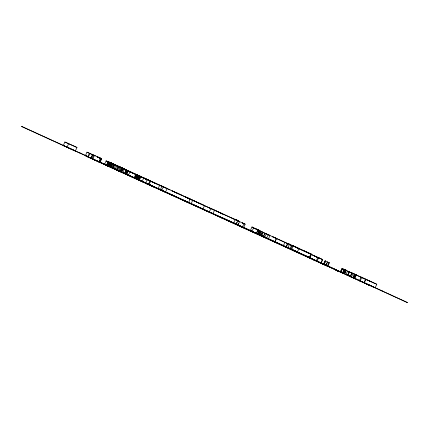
<?xml version="1.0" encoding="UTF-8"?>
<svg xmlns="http://www.w3.org/2000/svg" width="429" height="429" viewBox="0 0 429 429"><rect width="100%" height="100%" fill="white"/><g stroke="black" fill="none" stroke-linecap="round" stroke-linejoin="round"><path stroke-width="0.64" d="M63.261 145.538L64.859 142.02L68.661 143.683L76.979 147.474L75.375 150.987L63.261 145.538L75.375 150.987M67.063 147.195L68.661 143.683M85.355 155.684L93.56 159.374L85.355 155.684L86.958 152.172L95.163 155.861L86.958 152.172M87.747 156.724L89.42 153.233L89.956 153.464L88.358 156.982L87.822 156.746M93.007 159.084L92.096 158.591L93.699 155.073L100.568 158.194L98.927 161.83M92.841 158.912L94.444 155.4M99.169 161.953L100.767 158.44M101.282 158.676C95.522 166.581 104.145 158.671 100.23 158.194L100.954 158.51L99.351 162.023L98.429 161.62M99.737 161.508L101.072 158.58M101.206 158.639L99.678 162.189L92.096 158.591M101.459 158.864L99.684 162.296L101.459 158.864L99.163 157.813M114.318 168.849L104.531 164.377L106.135 160.864L110.859 162.972M107.604 165.707L106.564 165.245L108.151 161.712L112.226 163.572M108.301 161.776L106.548 165.224M106.869 165.369L107.4 164.2M109.266 162.21L107.663 165.728L106.682 165.299L108.532 161.878M108.864 162.028L107.261 165.54L106.934 165.396M109.781 162.446L107.931 165.867L108.285 166.028M108.757 166.221L110.36 162.709M109.02 166.27L110.623 162.757L110.961 162.902L115.792 165.074L114.189 168.586L109.02 166.27L109.357 166.42L110.961 162.902M109.084 166.296L110.687 162.784M109.175 166.339L110.623 162.757M109.315 166.473L110.114 164.72M109.765 166.602L111.363 163.084M111.883 167.557L109.947 166.661L111.61 163.176L114.237 164.366L112.639 167.878M113.481 164.039L111.653 163.234L110.173 166.817L109.459 166.495M110.124 166.747L111.61 163.176M111.106 165.074L111.728 163.234M110.661 166.983L112.259 163.47M110.923 167.101L112.527 163.588M107.352 165.556L111.347 167.337L112.95 163.781M113.749 164.146L112.146 167.659L111.352 167.294M113.165 168.12L114.763 164.607M115.272 169.08L116.876 165.567M116.372 169.578L117.97 166.066M117.53 170.109L119.128 166.591M118.517 170.624L120.125 167.047M118.849 170.753L121.359 171.868L120.801 171.605L122.399 168.088L120.946 167.423L119.342 170.935L120.104 171.284L121.707 167.771L121.257 167.642M121.016 171.713L121.815 169.954M121.15 171.766L122.748 168.254L122.399 168.088M121.192 171.793L122.748 168.254M121.321 171.847L122.941 168.34M121.825 172.088L123.429 168.576M122.844 172.555L124.448 169.042L121.638 167.819M124.56 173.391L126.164 169.879M121.412 167.653L119.45 166.763L126.367 169.932L124.769 173.445L117.846 170.275M125.697 173.911L127.295 170.399L126.802 170.168L125.204 173.686L129.649 175.734M126.11 174.099L127.713 170.586L127.295 170.399M127.713 170.586L127.971 170.704L126.367 174.222L125.509 173.836M126.48 174.271L128.105 170.769L126.507 174.281L127.922 170.688L125.23 169.471M128.464 175.166L130.067 171.654M134.175 177.767L135.773 174.254M134.604 177.981L136.202 174.469M137.822 175.166L136.224 178.678L134.974 178.115L136.637 174.63L136.98 174.785L138.202 175.338L136.604 178.85M135.178 178.212L136.749 174.678M136.379 175.928L136.91 174.759L136.594 174.608M136.98 174.785L135.382 178.298L134.974 178.115M135.612 178.4L137.216 174.887L136.91 174.759M135.939 178.55L137.543 175.037M136.931 179L138.535 175.488M137.275 179.161L138.878 175.649M138.395 179.671L137.596 179.306L139.2 175.793C141.173 175.638 138.669 180.588 137.891 179.445L139.457 175.911M138.074 179.526L139.677 176.013M138.149 179.563L139.479 176.635M138.283 179.622L139.827 176.083M138.363 179.66L139.999 176.158M138.642 179.815L140.24 176.303M145.667 182.963L147.265 179.445M148.461 184.239L150.059 180.727M160.371 189.645L161.969 186.132M161.754 190.278L163.358 186.765M188.61 202.542L190.208 199.029L184.213 196.316M191.119 203.732L192.723 200.214M214.554 210.135L212.956 213.647L209.288 211.99L210.891 208.478L214.554 210.135L239.613 221.589L238.015 225.102M233.66 222.871L235.264 219.353L237.998 220.597L236.4 224.115L233.66 222.871L236.4 224.115M236.041 223.954L236.846 222.195M237.704 224.984L238.508 223.23M242.385 227.15L243.983 223.638L242.449 222.946M131.247 172.222L127.922 170.699L245.141 224.174L243.511 227.686L240.621 226.367M251.968 226.989L250.364 230.502L252.032 231.252L253.63 227.74L251.968 226.989L259.577 230.459L257.974 233.971L254.67 232.47M256.376 233.237L257.979 229.724M256.676 233.376L258.279 229.864M257.652 234.105L259.255 230.593M258.076 234.298L259.502 230.705L257.899 234.218L267.728 238.68M258.145 234.336L258.682 233.162M259.213 231.992L259.749 230.823M258.285 234.395L259.861 230.872L258.456 234.486L259.239 234.84L259.872 235.119L261.476 231.606L259.277 230.62M258.365 234.432L259.99 230.931M258.837 234.658L260.441 231.145M259.239 234.84L260.811 231.306M260.88 235.58L262.484 232.068L259.679 230.786M262.586 232.159L260.982 235.671L261.663 235.977L263.261 232.464L262.586 232.159L269.139 235.13M266.264 233.821L264.666 237.334L263.288 236.722L264.891 233.21L304.333 251.179M283.306 245.817L284.904 242.305M287.596 243.307L285.993 246.82L286.374 246.991L287.977 243.479L287.596 243.307L289.537 244.192L287.934 247.705L287.543 247.528M291.704 245.147L290.025 248.643L297.549 252.005L297.131 251.812M290.739 248.949L292.337 245.436M291.688 249.383L293.286 245.871M297.394 251.973L298.992 248.461L291.629 245.131L311.229 254.054L309.631 257.566L302.472 254.333M309.631 257.566L309.32 257.421L310.918 253.909M307.518 252.638L311.341 254.386L309.738 257.899L309.293 257.7M318.602 257.7L317.004 261.213L316.275 260.886L317.878 257.373L322.415 259.438L320.817 262.95L321.144 263.133L322.753 259.599L321.911 259.213M323.386 264.355L325.193 260.934L323.386 264.355L327.67 266.302L329.274 262.789L324.984 260.843M327.429 261.947L325.831 265.46L327.627 262.044M328.158 264.409L327.359 266.162L327.67 266.302M327.563 266.253L329.166 262.741M340.379 271.889L342.176 268.463L340.379 271.889L344.53 273.852L336.497 270.324M343.388 270.426L343.919 269.251L344.176 269.364L342.573 272.876L342.321 272.764M342.927 273.042C343.511 267.364 348.493 269.551 344.492 273.756C341.629 273.364 343.827 271.359 344.589 269.557L346.123 270.254M344.777 269.637L343.404 273.262L345.018 269.75L341.983 268.377M343.988 271.407L345.002 269.75M343.688 273.386L345.291 269.873M345.576 270.002L343.972 273.514L344.492 273.756M344.24 273.638L345.838 270.125M344.337 273.686L345.94 270.173M344.412 273.718L346.015 270.206M345.972 274.544L347.57 271.031M348.734 272.276L347.646 275.305L349.249 271.793L345.383 270.045L345.844 270.243L344.24 273.756L343.785 273.557M374.463 283.253L349.517 271.948L347.919 275.461L346.777 274.968L369.079 285.113M354.113 278.212L354.692 278.464L356.295 274.951L355.04 274.388L353.41 277.89L350.182 276.469L351.78 272.957L354.971 274.41L351.78 272.957M352.064 273.091L350.461 276.603L351.163 276.919M353.008 273.514L351.41 277.027L350.182 276.469M353.094 277.751L354.724 274.249M353.212 277.804L354.837 274.303M353.614 277.976L355.244 274.48M353.818 278.067L355.421 274.555M354.488 278.378L356.118 274.876M359.427 280.609L361.03 277.096L361.77 277.418L360.167 280.936L359.427 280.609L375.187 287.779L376.791 284.261L361.03 277.096M328.41 266.452L318.838 262.269M338.492 271.053L340.631 272.045L334.92 269.568L338.851 271.267L336.213 270.013M80.834 153.373L78.25 152.257L87.65 156.542L21.45 126.367L79.006 152.703M93.79 155.223L94.326 155.459M92.187 158.741L92.728 158.971M109.937 166.661L110.253 166.795L111.851 163.283L112.73 163.696M93.699 155.073L94.611 155.571M99.823 157.867L100.568 158.194M95.281 160.205L93.903 159.609L100.209 162.452L98.482 161.695M95.42 160.253L98.97 161.706M107.448 165.605L100.804 162.688L103.137 163.808M328.957 262.65L329.274 262.789M355.566 274.635L354.606 274.201L353.008 277.713L354.086 278.201M355.716 274.699L356.295 274.951M349.517 271.948L348.38 271.455L367.819 280.309M361.475 277.386L361.915 277.579M370.506 281.429L369.38 280.909M374.812 283.387L375.295 283.596M370.093 281.344L370.994 281.714M376.179 283.998L376.791 284.261M338.095 271.048L337.628 270.838L338.417 271.192L338.149 271.074M359.877 280.898L360.312 281.092M365.621 283.558L366.221 283.821M367.937 284.518L368.908 284.942M368.495 284.856L369.39 285.226M372.86 286.765L373.825 287.189L342.782 273.058L343.495 273.3M374.581 287.51L375.187 287.779M76.979 147.474L64.859 142.02M96.97 156.719L97.871 157.132M93.206 159.245L103.25 163.663M343.575 273.525L343.929 273.681L340.749 272.238M363.604 282.55L364.982 283.151M254.826 228.566L259.851 230.877M104.617 164.361L102.268 163.336L104.917 164.629M338.647 271.187L340.894 272.168L339.698 271.6M360.81 281.274L362.242 281.901M107.406 161.508L108.296 161.91M94.943 160.038L86.32 156.204L91.801 158.709M104.086 164.103L106.531 165.186M168.447 193.441L164.205 191.543L164.613 191.725M315.782 260.644L324.549 264.677L319.991 262.602L320.57 262.87M261.856 231.794L260.934 231.376M147.64 184.18L146.938 183.864L165.803 192.267M255.421 233.092L255.925 233.322M266.162 238.036L267.535 238.647M271.09 240.288L274.801 241.94L276.405 238.427L272.688 236.776L294.192 246.584M98.38 157.336L97.496 156.939L99.785 157.995M112.661 163.781L114.559 164.623M108.725 162.108L110.183 162.72M114.736 164.79L119.46 166.892M122.27 168.098L116.672 165.546M109.32 162.43L124.469 169.176M119.219 166.945L137.371 175.064M138.996 175.751L141.034 176.657L139.436 180.169L137.398 179.263M127.531 170.747L126.721 170.388L132.829 173.166L132.025 172.807M132.121 172.828L137.596 175.268M138.814 175.815L147.313 179.601M143.887 178.132L138.513 175.734L146.975 179.595M146.268 179.215L149.362 180.593M149.683 180.738L155.142 183.167M147.249 179.746L148.504 180.303M152.451 182.073L148.182 180.148M153.046 182.341L158.907 184.942M160.516 185.677L164.06 187.237M165.026 187.623L168.769 189.334M169.46 189.645L170.093 189.924M174.989 192.176L171.959 190.825L192.326 200.086M176.662 192.959L177.724 193.431M186.449 197.431L188.041 198.139M194.686 201.169L192.61 200.246L221.332 213.336L220.608 213.015M194.959 201.292L195.249 201.421M198.82 203.062L199.716 203.459M208.124 207.325L210.853 208.558M264.302 232.942L264.977 233.247L263.379 236.76L262.698 236.454M291.833 245.474L292.594 245.817M293.297 246.139L293.575 246.262M306.714 252.273L307.041 252.418M308.585 253.126L308.939 253.287M287.693 243.817L286.315 243.189M309.556 253.577L309.915 253.732M310.896 254.188L311.341 254.386M311.148 254.52L311.872 254.842M314.355 255.974L317.755 257.486M316.961 257.164L311.717 254.778M318.345 257.786L320.608 258.794L318.323 257.749M104.531 164.377L109.261 166.484M111.063 167.294L112.961 168.141M113.133 168.302L117.857 170.404M120.361 171.477L120.672 171.611M107.722 165.943L122.866 172.689M112.291 167.948L111.502 167.583M117.616 170.458L135.773 178.577M118.715 170.957L131.371 176.619M140.455 180.711L142.755 181.687M143.324 182.019L143.677 182.18M130.421 176.319L147.764 184.105M153.539 186.679L146.793 183.666M141.57 181.413L142.551 181.848M145.651 183.258L146.9 183.816M159.239 189.318L162.457 190.749M163.428 191.136L167.171 192.846M167.862 193.157L168.49 193.436M148.997 184.76L160.752 190.009M170.356 194.337L173.386 195.688M174.533 196.235L176.126 196.943M184.851 200.944L186.438 201.651M187.698 202.252L190.728 203.598M191.007 203.759L193.082 204.687M193.361 204.805L193.651 204.933M186.626 201.85L185.88 201.517L190.926 203.813L190.176 203.48M197.217 206.574L198.112 206.971M206.521 210.837L209.255 212.071M219.004 216.527L219.728 216.849M218.404 216.452L219.117 216.768M221.267 217.755L221.981 218.077M290.229 248.986L290.996 249.329M291.693 249.651L291.972 249.775M284.18 246.455L284.593 246.643M301.968 254.354L302.729 254.692M305.116 255.786L305.443 255.931M293.254 250.6L293.999 250.927M306.982 256.639L307.341 256.799M307.958 257.089L308.312 257.244M319.079 262.178L320.291 262.736M320.313 262.725L321.155 263.111M310.269 258.355L309.55 258.033L319.573 262.559L312.757 259.486M313.663 259.904L314.028 260.065M314.532 260.301L315.358 260.676M120.946 167.508L121.091 167.578M122.791 168.275L122.142 167.986L120.506 171.466L120.801 171.605M139.967 176.147L138.401 175.434M119.348 171.021L119.487 171.091M99.555 162.049L99.201 161.889M105.663 164.806L111.749 167.541M119.659 171.117L120.029 171.284L119.482 171.032M166.731 192.659L172.748 195.383L166.575 192.562M295.506 251.078L287.848 247.608L288.293 247.812M320.082 262.645L320.828 262.982M336.862 270.484L337.795 270.908M338.417 271.192L337.929 270.978M342.776 273.058L343.103 273.203M257.191 229.654L257.523 229.81M116.924 169.9L117.171 170.013M164.21 191.543L164.897 191.854M165.235 192.01L165.932 192.326M146.938 183.864L147.319 184.036M242.417 227.118L242.744 227.273M287.982 247.667L288.245 247.79M245.838 228.775L243.329 227.579M113.524 164.162L114.071 164.516L113.143 163.991M120.452 167.24L121.632 167.771L121.085 167.519M99.313 157.786L99.657 157.942L99.137 157.7M109.384 162.409L108.408 161.964M113.331 164.184L113.653 164.328M176.673 192.905L181.488 195.082M237.998 220.597L235.264 219.353M138.647 175.772L138.991 175.928L138.674 175.777M184.663 196.573L204.553 205.582L202.949 209.095L182.609 199.828M256.274 228.957L259.577 230.459M231.896 218.114L239.613 221.589M289.141 244.015L289.537 244.192M242.224 222.855L245.141 224.174M253.239 227.842L254.772 228.539M255.791 229.027L256.301 229.263M256.917 229.52L258.456 230.217M261.631 231.692L262.484 232.068M304.075 250.82L311.229 254.054M274.753 237.661L276.571 238.481L274.968 241.994L273.155 241.173M112.495 167.884L108.446 166.034M111.54 167.449L116.854 169.857M111.54 167.503L111.921 167.675M112.055 167.841L110.269 167.031M175.07 196.423L179.885 198.595M193.211 204.724L194.669 205.384M230.293 221.627L244.053 227.863L243.624 227.67M233.735 223.241L235.918 224.228M246.128 228.909L246.889 229.258L244.584 228.148M251.641 231.354L254.697 232.775M254.805 232.802L257.368 233.961M257.673 234.132L258.456 234.486M262.704 236.352L259.336 234.888M246.723 229.183L246.557 229.102M351.453 277.054L353.373 277.928M118.345 166.286L121.498 167.76M124.86 169.246L126.367 169.932M97.286 156.858L100.954 158.51M117.337 165.825L118.903 166.511M122.812 168.35L124.051 168.913M99.088 157.684L98.402 157.373M109.647 162.494L110.151 162.725M112.972 164.017L111.872 163.519M138.261 175.595L136.615 174.844L137.103 175.064M257.593 229.837L258.403 230.207M114.189 168.651L120.705 171.605M98.284 161.465L97.919 161.304L327.659 266.103M101.609 162.913L318.656 261.947M116.742 169.798L297.007 251.85M243.007 227.118L242.401 226.839L242.878 227.059M296.155 251.367L296.804 251.662M98.23 161.443L98.595 161.61M107.625 165.819L109.143 166.345M111.154 167.326L110.146 166.865M112.655 167.916L117.053 169.889L118.656 166.377L114.816 164.656M115.739 169.342L118.141 170.452M120.549 171.562L122.447 172.426M123.632 172.984L124.973 173.595M136.797 178.947L137.891 179.445M141.919 181.242L153.341 186.438M288.175 247.758L288.481 247.892M288.905 248.091L289.586 248.402L289.178 248.214M307.69 256.676L308.354 256.976L307.952 256.789M95.924 160.484L96.627 160.8M99.474 162.092L98.627 161.706M108.049 166.007L109.052 166.463M242.959 227.365L242.423 227.123M106.692 165.422L105.748 164.993L106.102 165.16M106.805 165.481L107.92 165.959M148.278 184.475L148.659 184.647L147.957 184.331M255.786 233.258L256.805 233.719M256.998 233.816L257.963 234.25M321.026 263.074L321.605 263.336M360.113 280.963L360.709 281.231L360.215 281.006M361.486 281.553L358.955 280.432L359.454 280.657M364.339 282.888L366.833 283.993L365.98 283.601M113.353 164.012L116.388 165.396M123.134 168.511L125.515 169.584M304.617 251.319L306.188 252.032M106.135 160.864L165.181 187.736M295.388 247.125L304.349 251.212M305.539 251.759L309.127 253.394M310.446 253.995L322.753 259.599M116.886 165.884L106.944 161.283L108.054 161.803M121.144 167.814L122.544 168.452M122.758 168.559L131.537 172.565M137.73 175.348L146.101 179.225M155.105 183.247L156.038 183.671M187.484 198.005L191.988 200.053M109.518 162.446L109.872 162.607M112.58 163.83L113.1 164.071M135.13 174.222L137.596 175.338M220.581 213.197L223.584 214.559M290.079 244.905L291.87 245.726M316.489 256.944L317.782 257.534M342.347 268.726L345.527 270.168M309.32 257.421L222.297 217.701M297.876 252.247L407.55 302.633L132.32 176.786M380.475 290.181L383.446 291.538M321.053 263.084L321.364 263.229M135.73 178.684L136.61 179.081M142.289 181.644L144.664 182.727M153.507 186.76L154.435 187.183M319.246 262.478L330.174 267.256L326.759 265.696M336.958 270.533L337.451 270.753M90.669 158.194L308.789 257.722L307.84 257.293M119.755 166.908L120.297 167.154M121.884 167.943L122.447 168.2M113.015 163.921L113.953 164.457M109.207 162.194L108.151 161.712M111.653 163.234L110.773 162.827M328.201 266.318L334.32 269.122M327.166 265.857L332.786 268.415M322.394 263.663L329.166 266.758M245.265 228.518L245.544 228.641M118.152 170.42L118.694 170.667M336.695 270.409L337.124 270.602M111.417 167.433L111.76 167.594M118.989 170.806L119.895 171.278M135.5 178.582C133.564 177.686 138.653 180.019 136.878 179.204M95.86 160.457L95.367 160.232M97.533 161.213L98.059 161.454M111.958 167.793L112.35 167.97M335.301 269.578L338.293 270.951M333.215 268.634L336.357 270.055M331.933 268.034L339.066 271.305M336.325 270.05L337.167 270.436M233.43 223.059L233.784 223.219M337.913 270.785L339.913 271.745M320.517 262.811L322.758 263.856M336.792 270.458L334.985 269.605M92.428 154.585L90.825 158.097L91.243 158.28L92.846 154.767L92.428 154.585M143.774 177.869L142.171 181.381L149.094 184.529L150.697 181.017L143.774 177.869M159.727 185.119L158.129 188.631L165.556 192.01L167.16 188.497L159.727 185.119M268.184 234.658L266.581 238.17L268.398 238.996L270.002 235.478L268.184 234.658M325.488 261.068L324.067 264.661L325.488 261.068M342.31 268.516L340.706 272.029L340.958 272.142L342.562 268.629L342.31 268.516M365.615 279.172L364.012 282.684L364.285 282.802L365.883 279.29L365.615 279.172M107.84 165.948L106.955 165.514L107.84 165.948"/></g></svg>
